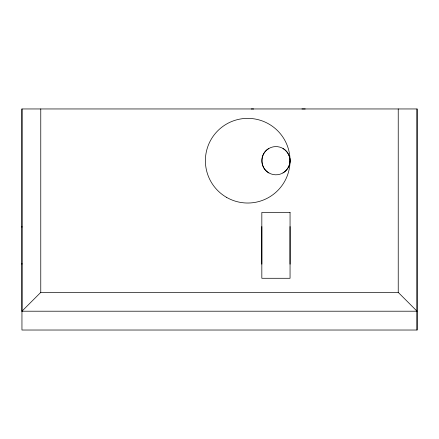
<?xml version="1.0" encoding="UTF-8"?>
<svg xmlns="http://www.w3.org/2000/svg" width="439" height="439" viewBox="0 0 439 439"><rect width="100%" height="100%" fill="white"/><g stroke="black" fill="none" stroke-linecap="round" stroke-linejoin="round"><path stroke-width="0.66" d="M21.95 108.954L21.95 330.024L417.05 330.024L417.05 108.954L21.95 108.954L21.95 311.207L417.05 311.207L398.233 292.396L398.233 108.954M261.831 264.168L261.831 226.54M290.053 264.174L290.053 226.546M417.05 330.024L417.05 108.954M21.95 311.207L40.767 292.396L40.767 108.954M282.996 172.917C287.26 170.359 289.97 165.668 290.053 160.696A14.108 14.108 0 0 0 268.887 148.475C259.701 153.42 259.696 167.972 268.887 172.917A14.108 14.108 0 0 0 290.053 160.696C289.97 155.73 287.26 151.032 282.996 148.481M301.939 108.954L305.226 108.954M40.767 292.396L398.233 292.396M21.955 226.524L21.955 227.166M21.95 263.51L21.95 264.152M268.887 172.917A14.108 14.108 0 0 1 268.887 148.475M251.196 109.009A14.108 14.108 0 0 1 253.654 109.009M290.053 212.432L261.831 212.432L261.831 278.282L290.053 278.282L290.053 212.432M226.557 197.358A42.331 42.331 0 0 0 290.053 160.696A42.331 42.331 0 0 0 226.557 124.034A42.331 42.331 0 0 0 226.557 197.358"/></g></svg>
